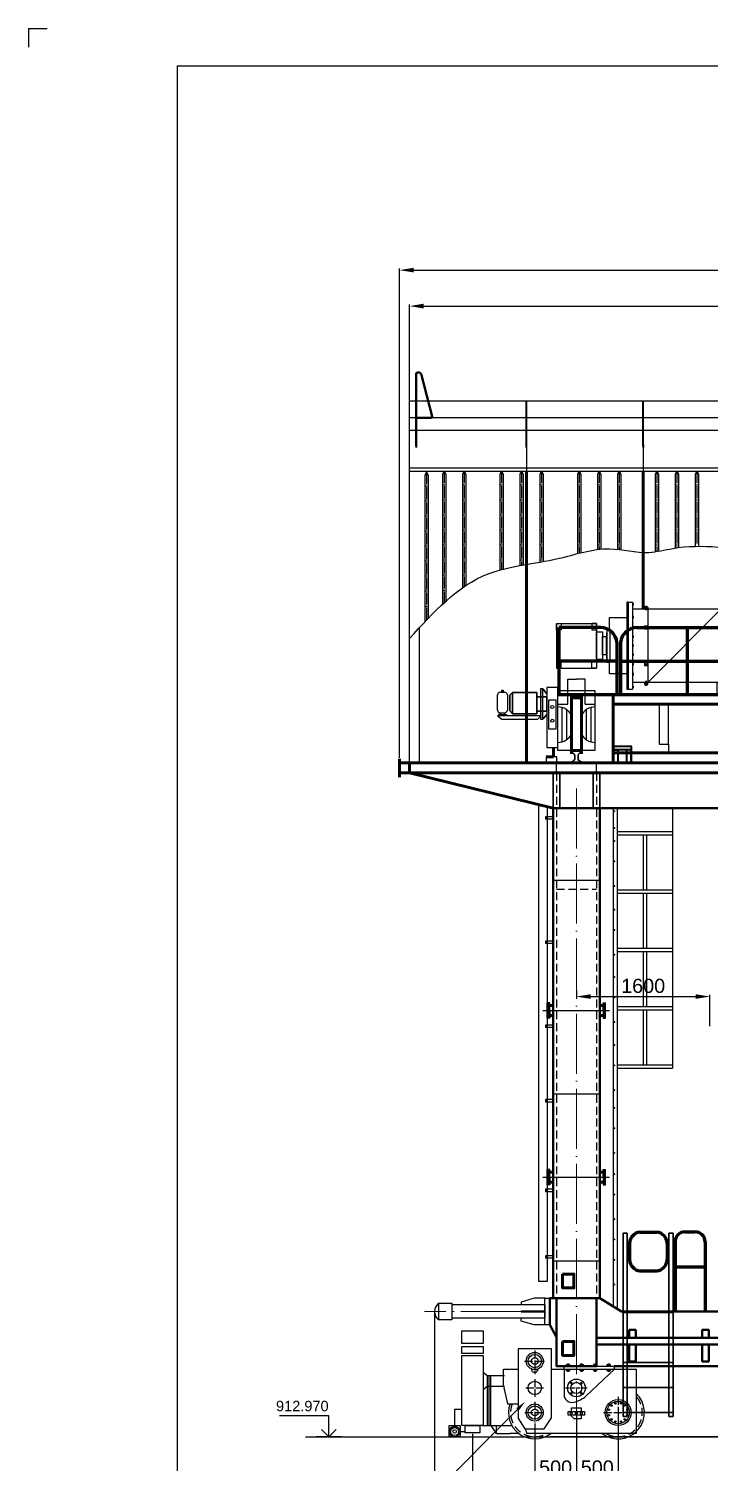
# Model space of a CAD drawing. Header units: millimetres. Extents: x 155577 to 993706, y -295114 to -113927.
# Drawn here: x 270598 to 278758, y -272155 to -254971 of the extents above; entities that cross this region are included whole.
import ezdxf
from ezdxf import colors
from ezdxf.entities.mleader import LeaderData, LeaderLine
from ezdxf.math import Vec2, Vec3

# ---------------------------------------------------------------- set-up
doc = ezdxf.new("R2010")
doc.units = ezdxf.units.MM
doc.linetypes.add('ACAD_ISO04W100', pattern=[30, 24, -3, 0, -3])
doc.linetypes.add('штриховая2', pattern=[9.525, 6.35, -3.175])
doc.layers.add('ось', color=160, linetype='Continuous', lineweight=15)
doc.layers.add('размер', color=84, linetype='Continuous', lineweight=18)
doc.styles.get("Standard").update_dxf_attribs({"font": 'arial.ttf'})
doc.dimstyles.new('ISO-25', dxfattribs={"dimtxt": 170, "dimasz": 170, "dimexe": 20, "dimexo": 10, "dimgap": 40, "dimtad": 1, "dimtxsty": 'Standard', "dimcen": 2.5, "dimadec": 0, "dimazin": 0, "dimtfac": 1, "dimtmove": 0, "dimatfit": 3, "dimfxl": 0, "dimarcsym": 0})

# ---------------------------------------------------------------- blocks, each defined once
blk = doc.blocks.new('A4')
at = {"color": 4}
for q in [(839180.34, -1945.62), (839182.84, -1943.12)]:
    blk.add_line((839180.34, -1943.12), q, dxfattribs=at)
for q in [(839200.34, -2235.12), (839385.34, -1948.12)]:
    blk.add_line((839200.34, -1948.12), q)
blk = doc.blocks.new('РКЕРКЕ')
at = {"lineweight": 30}
for p, q in [((-120, 145), (-120, 128)), ((-120, 15), (-120, 0)), ((-120, 0), (0, 0)), ((-60, 150), (-115, 150)), ((-80, 90), (-80, 44)), ((-60, 150), (-5, 150)), ((-40, 90), (-40, 44)), ((0, 145), (0, 128)), ((0, 15), (0, 0))]:
    blk.add_line(p, q, dxfattribs=at)
for centre, radius, start, end in [((-111, 141), 9.53, 110.6137, 158.0131), ((-131, 76), 53.2, 15.6172, 77.8413), ((-124, 63), 47.9, 274.9964, 337.1498), ((11, 76), 53.2, 102.1587, 164.3828), ((4, 63), 47.9, 202.8502, 265.0036), ((-9, 141), 9.53, 21.9869, 69.3863)]:
    blk.add_arc(centre, radius, start, end, dxfattribs=at)
blk = doc.blocks.new('*D100')
at = {"layer": 'Defpoints', "color": 0, "transparency": 16777216}
for p in [(277165, -266491), (278765, -266572), (278765, -266938)]:
    blk.add_point(p, dxfattribs=at)
at = {"layer": 'размер', "color": 0, "lineweight": -2, "transparency": 16777216}
for p, q in [((277165, -266501), (277165, -266592)), ((277335, -266572), (278595, -266572)), ((278765, -266928), (278765, -266552))]:
    blk.add_line(p, q, dxfattribs=at)
at = {"layer": 'размер', "color": 0, "transparency": 16777216}
for points in [[(277335, -266544), (277335, -266600), (277165, -266572)], [(278595, -266544), (278595, -266600), (278765, -266572)]]:
    blk.add_solid(points, dxfattribs=at)
at = {"layer": 'размер', "color": 0, "transparency": 16777216, "insert": (277965, -266445), "char_height": 170, "attachment_point": 5}
blk.add_mtext('1600', dxfattribs=at)
blk = doc.blocks.new('ЛЕСТНИЦА')
at = {"lineweight": 30}
for p, q in [((-600, -2200), (-600, 0)), ((-600, 0), (-550, 0)), ((-550, -2200), (-550, 0)), ((0, 0), (-50, 0)), ((-50, -2200), (-50, 0)), ((0, -2200), (0, 0)), ((-600, -952), (0, -952)), ((-600, -1252), (0, -1252)), ((-600, -1552), (0, -1552)), ((-600, -1552), (0, -1552)), ((-600, -1852), (0, -1852)), ((-600, -1852), (0, -1852)), ((-600, -2152), (0, -2152)), ((-600, -2200), (-550, -2200)), ((0, -2200), (-50, -2200))]:
    blk.add_line(p, q, dxfattribs=at)
blk = doc.blocks.new('*D101')
at = {"layer": 'Defpoints', "color": 0, "transparency": 16777216}
for p in [(277165, -271558), (277665, -271558), (277165, -272344)]:
    blk.add_point(p, dxfattribs=at)
at = {"layer": 'размер', "color": 0, "lineweight": -2, "transparency": 16777216}
for p, q in [((277165, -271568), (277165, -272364)), ((277665, -271568), (277665, -272364)), ((277495, -272344), (277335, -272344))]:
    blk.add_line(p, q, dxfattribs=at)
at = {"layer": 'размер', "color": 0, "transparency": 16777216}
for points in [[(277335, -272316), (277335, -272373), (277165, -272344)], [(277495, -272316), (277495, -272373), (277665, -272344)]]:
    blk.add_solid(points, dxfattribs=at)
at = {"layer": 'размер', "color": 0, "transparency": 16777216, "insert": (277415, -272218), "char_height": 170, "attachment_point": 5}
blk.add_mtext('500', dxfattribs=at)
blk = doc.blocks.new('*D102')
at = {"layer": 'Defpoints', "color": 0, "transparency": 16777216}
for p in [(276665, -271678), (277165, -271848), (276665, -272344)]:
    blk.add_point(p, dxfattribs=at)
at = {"layer": 'размер', "color": 0, "lineweight": -2, "transparency": 16777216}
for p, q in [((276665, -271688), (276665, -272364)), ((277165, -271858), (277165, -272364)), ((276995, -272344), (276835, -272344))]:
    blk.add_line(p, q, dxfattribs=at)
at = {"layer": 'размер', "color": 0, "transparency": 16777216}
for points in [[(276835, -272316), (276835, -272373), (276665, -272344)], [(276995, -272316), (276995, -272373), (277165, -272344)]]:
    blk.add_solid(points, dxfattribs=at)
at = {"layer": 'размер', "color": 0, "transparency": 16777216, "insert": (276915, -272218), "char_height": 170, "attachment_point": 5}
blk.add_mtext('500', dxfattribs=at)
blk = doc.blocks.new('*D103')
at = {"layer": 'Defpoints', "color": 0, "transparency": 16777216}
for p in [(284165, -271998), (277165, -272753), (284165, -272753)]:
    blk.add_point(p, dxfattribs=at)
at = {"layer": 'размер', "color": 0, "lineweight": -2, "transparency": 16777216}
for p, q in [((284165, -272008), (284165, -272773)), ((277165, -272743), (277165, -272733)), ((277335, -272753), (283995, -272753))]:
    blk.add_line(p, q, dxfattribs=at)
at = {"layer": 'размер', "color": 0, "transparency": 16777216}
for points in [[(277335, -272724), (277335, -272781), (277165, -272753)], [(283995, -272724), (283995, -272781), (284165, -272753)]]:
    blk.add_solid(points, dxfattribs=at)
at = {"layer": 'размер', "color": 0, "transparency": 16777216, "insert": (280665, -272626), "char_height": 170, "attachment_point": 5}
blk.add_mtext('7000', dxfattribs=at)
blk = doc.blocks.new('*D107')
at = {"layer": 'Defpoints', "color": 0, "transparency": 16777216}
for p in [(286165, -258296), (275165, -259436), (286165, -259436)]:
    blk.add_point(p, dxfattribs=at)
at = {"layer": 'размер', "color": 0, "lineweight": -2, "transparency": 16777216}
for p, q in [((275165, -259426), (275165, -258276)), ((286165, -259426), (286165, -258276)), ((275335, -258296), (285995, -258296))]:
    blk.add_line(p, q, dxfattribs=at)
at = {"layer": 'размер', "color": 0, "transparency": 16777216}
for points in [[(275335, -258267), (275335, -258324), (275165, -258296)], [(285995, -258267), (285995, -258324), (286165, -258296)]]:
    blk.add_solid(points, dxfattribs=at)
at = {"layer": 'размер', "color": 0, "transparency": 16777216, "insert": (280665, -258169), "char_height": 170, "attachment_point": 5}
blk.add_mtext('11000', dxfattribs=at)
blk = doc.blocks.new('*D108')
at = {"layer": 'Defpoints', "color": 0, "transparency": 16777216}
for p in [(286285, -257865), (275045, -263722), (286285, -263722)]:
    blk.add_point(p, dxfattribs=at)
at = {"layer": 'размер', "color": 0, "lineweight": -2, "transparency": 16777216}
for p, q in [((275045, -263712), (275045, -257845)), ((275215, -257865), (286115, -257865)), ((286285, -263712), (286285, -257845))]:
    blk.add_line(p, q, dxfattribs=at)
at = {"layer": 'размер', "color": 0, "transparency": 16777216}
for points in [[(275215, -257836), (275215, -257893), (275045, -257865)], [(286115, -257836), (286115, -257893), (286285, -257865)]]:
    blk.add_solid(points, dxfattribs=at)
at = {"layer": 'размер', "color": 0, "transparency": 16777216, "insert": (280665, -257738), "char_height": 170, "attachment_point": 5}
blk.add_mtext('11240', dxfattribs=at)
blk = doc.blocks.new('*D69')
at = {"layer": 'Defpoints', "color": 0, "transparency": 16777216}
for p in [(275919, -271802), (277165, -272364), (275919, -272753)]:
    blk.add_point(p, dxfattribs=at)
at = {"layer": 'размер', "color": 0, "lineweight": -2, "transparency": 16777216}
for p, q in [((275919, -271812), (275919, -272773)), ((277165, -272374), (277165, -272773)), ((276995, -272753), (276089, -272753))]:
    blk.add_line(p, q, dxfattribs=at)
at = {"layer": 'размер', "color": 0, "transparency": 16777216}
for points in [[(276089, -272724), (276089, -272781), (275919, -272753)], [(276995, -272724), (276995, -272781), (277165, -272753)]]:
    blk.add_solid(points, dxfattribs=at)
at = {"layer": 'размер', "color": 0, "transparency": 16777216, "insert": (276542, -272626), "char_height": 170, "attachment_point": 5}
blk.add_mtext('1246', dxfattribs=at)
blk = doc.blocks.new('*D70')
at = {"layer": 'Defpoints', "color": 0, "transparency": 16777216}
for p in [(275465, -270348), (285665, -272053), (285665, -273201)]:
    blk.add_point(p, dxfattribs=at)
at = {"layer": 'размер', "color": 0, "lineweight": -2, "transparency": 16777216}
for p, q in [((275465, -270358), (275465, -273221)), ((285665, -272063), (285665, -273221)), ((275635, -273201), (285495, -273201))]:
    blk.add_line(p, q, dxfattribs=at)
at = {"layer": 'размер', "color": 0, "transparency": 16777216}
for points in [[(275635, -273172), (275635, -273229), (275465, -273201)], [(285495, -273172), (285495, -273229), (285665, -273201)]]:
    blk.add_solid(points, dxfattribs=at)
at = {"layer": 'размер', "color": 0, "transparency": 16777216, "insert": (280565, -273074), "char_height": 170, "attachment_point": 5}
blk.add_mtext('10200', dxfattribs=at)
blk = doc.blocks.new('дв 1')
for points in [[(843, -787), (861, -787), (861, 253), (843, 253)], [(602, -157), (595, -157), (595, -378), (602, -378)], [(610, -114), (602, -114), (602, -421), (610, -421)]]:
    blk.add_hatch(color=256).paths.add_polyline_path(points)
for p, q in [((861, 253), (861, -787)), ((861, 253), (911, 253)), ((911, 253), (911, -787)), ((3379, 172), (911, 172)), ((911, 172), (911, -707)), ((1095, 172), (1095, -707)), ((1971, 172), (1095, -707)), ((1971, 172), (1971, -707)), ((2251, 172), (2251, -707)), ((2251, 172), (3170, -707)), ((3238, 172), (3238, -707)), ((3379, 172), (3379, -707)), ((0, 0), (480, 0)), ((0, 0), (0, -535)), ((480, 0), (480, -535)), ((3459, -514), (3459, -892)), ((3537, -514), (3537, -853)), ((3615, -514), (3707, -853)), ((0, -535), (480, -535)), ((861, -787), (911, -787)), ((3379, -707), (911, -707)), ((1991, -725), (2019, -758)), ((1991, -762), (2019, -795)), ((1991, -802), (2019, -835)), ((2019, -758), (2046, -724)), ((2019, -795), (2046, -760)), ((2019, -835), (2046, -801)), ((2089, -725), (2117, -758)), ((2089, -762), (2117, -795)), ((2089, -802), (2117, -835)), ((2117, -758), (2144, -724)), ((2117, -795), (2144, -760)), ((2117, -835), (2144, -801)), ((2183, -725), (2211, -758)), ((2183, -762), (2211, -795)), ((2183, -802), (2211, -835)), ((2211, -758), (2238, -724)), ((2211, -795), (2238, -760)), ((2211, -835), (2238, -801)), ((3707, -853), (3707, -892)), ((3459, -892), (3707, -892))]:
    blk.add_line(p, q)
for points in [[(861, 253), (843, 253), (843, -787), (861, -787)], [(1095, 172), (1056, 172), (1056, 196), (1095, 196)], [(1067, 206), (1083, 206), (1083, 163), (1067, 163)], [(3238, 172), (3276, 172), (3276, 196), (3238, 196)], [(3265, 206), (3249, 206), (3249, 163), (3265, 163)], [(0, 0), (55, 0), (55, -79), (0, -79)], [(480, 0), (425, 0), (425, -79), (480, -79)], [(480, -100), (551, -100), (551, -434), (480, -434)], [(551, -158), (595, -158), (595, -377), (551, -377)], [(602, -157), (595, -157), (595, -378), (602, -378)], [(610, -114), (602, -114), (602, -421), (610, -421)], [(645, -70), (606, -70), (606, -464), (645, -464)], [(1056, -29), (1095, -29), (1095, -69), (1056, -69)], [(3276, -29), (3238, -29), (3238, -69), (3276, -69)], [(3379, -121), (3459, -121), (3459, -414), (3379, -414)], [(3459, -20), (3615, -20), (3615, -514), (3459, -514)], [(0, -535), (55, -535), (55, -456), (0, -456)], [(480, -535), (425, -535), (425, -456), (480, -456)], [(1056, -505), (1095, -505), (1095, -465), (1056, -465)], [(3276, -505), (3238, -505), (3238, -465), (3276, -465)], [(1095, -707), (1056, -707), (1056, -731), (1095, -731)], [(1067, -741), (1083, -741), (1083, -697), (1067, -697)], [(2293, -853), (1928, -853), (1928, -707), (2293, -707)], [(1991, -707), (2046, -707), (2046, -853), (1991, -853)], [(2089, -707), (2144, -707), (2144, -853), (2089, -853)], [(2183, -707), (2238, -707), (2238, -853), (2183, -853)], [(3238, -707), (3276, -707), (3276, -731), (3238, -731)], [(3265, -741), (3249, -741), (3249, -697), (3265, -697)], [(3475, -836), (3511, -836), (3511, -853), (3475, -853)], [(3603, -836), (3638, -836), (3638, -853), (3603, -853)], [(3475, -892), (3511, -892), (3511, -909), (3475, -909)], [(3603, -892), (3638, -892), (3638, -909), (3603, -909)]]:
    blk.add_lwpolyline(points, close=True)
for points in [[(636, -70), (636, 70), (843, 70), (843, -605), (636, -605), (636, -464)], [(3485, -853), (3485, -828), (3501, -828), (3501, -853)], [(3613, -853), (3613, -828), (3629, -828), (3629, -853)], [(3501, -892), (3501, -917), (3485, -917), (3485, -892)], [(3629, -892), (3629, -917), (3613, -917), (3613, -892)]]:
    blk.add_lwpolyline(points)
for centre in [(1075, -49), (3257, -49), (1075, -485), (3257, -485)]:
    blk.add_circle(centre, 11.7)
for centre in [(912, 229), (912, 75), (912, -46), (912, -160), (912, -267), (912, -374), (912, -488), (912, -609), (912, -763)]:
    blk.add_arc(centre, 13, 264.9672, 95.0328)

msp = doc.modelspace()

# ---------------------------------------------------------------- hatches: boundary and pattern name
for points in [[(276734.438, -263247.692), (276763.918, -263247.692), (276763.918, -262884.796), (276734.438, -262884.796)], [(276815.154, -264416.239), (276795.154, -264416.239), (276795.154, -264446.239), (276815.154, -264446.239)], [(276815.154, -265907.993), (276795.154, -265907.993), (276795.154, -265937.993), (276815.154, -265937.993)], [(276815.154, -266830.38), (276845.154, -266830.38), (276845.154, -266738.186), (276845.154, -266645.991), (276815.154, -266645.991)], [(277515.154, -266645.991), (277485.154, -266645.991), (277485.154, -266738.186), (277485.154, -266830.38), (277515.154, -266830.38)], [(276815.154, -266913.038), (276795.154, -266913.038), (276795.154, -266943.038), (276815.154, -266943.038)], [(276815.154, -267806.051), (276795.154, -267806.051), (276795.154, -267836.051), (276815.154, -267836.051)], [(276815.154, -268830.38), (276845.154, -268830.38), (276845.154, -268738.186), (276845.154, -268645.991), (276815.154, -268645.991)], [(277515.154, -268645.991), (277485.154, -268645.991), (277485.154, -268738.186), (277485.154, -268830.38), (277515.154, -268830.38)], [(276815.154, -268881.973), (276795.154, -268881.973), (276795.154, -268911.973), (276815.154, -268911.973)], [(276815.154, -269678.272), (276795.154, -269678.272), (276795.154, -269708.272), (276815.154, -269708.272)]]:
    msp.add_hatch(color=256).paths.add_polyline_path(points)

# ---------------------------------------------------------------- linework, layer by layer
at = {"lineweight": 40}
for p, q in [((275245.154, -259976.186), (275245.154, -259098.653)), ((275436.329, -259617.897), (275309.446, -259125.132)), ((275416.705, -259636.186), (275245.154, -259636.186)), ((276885.154, -264312.186), (280665.154, -264312.186)), ((276885.154, -264312.186), (276885.154, -270188.186)), ((277445.154, -264312.186), (277445.154, -270188.186)), ((277445.154, -270188.186), (276845.154, -270188.186)), ((276845.154, -270188.186), (276845.154, -270508.186)), ((276885.154, -270188.186), (277445.154, -270188.186)), ((277445.154, -270188.186), (277705.154, -270348.186)), ((276501.023, -270348.186), (276785.154, -270348.186)), ((283625.154, -270348.186), (277705.154, -270348.186)), ((276845.154, -270508.186), (276925.154, -270654.848)), ((280665.154, -270662.489), (277405.154, -270662.489)), ((280665.154, -270742.489), (277405.154, -270742.489)), ((277616.582, -271000.458), (280665.154, -271000.458))]:
    msp.add_line(p, q, dxfattribs=at)
for p, q in [((275165.154, -263772.186), (275165.154, -259436.186)), ((280665.154, -259436.186), (275165.154, -259436.186)), ((280665.154, -259636.186), (275165.154, -259636.186)), ((280665.154, -259786.186), (275165.154, -259786.186)), ((275165.154, -260236.186), (280665.154, -260236.186)), ((275165.154, -260276.186), (280665.154, -260276.186)), ((275366.016, -260288.153), (275346.016, -260323.108)), ((275346.016, -260323.108), (275346.016, -262083.313)), ((275366.016, -260288.153), (275386.016, -260323.108)), ((275386.016, -260323.108), (275386.016, -262041.332)), ((275577.382, -260276.186), (275557.382, -260311.141)), ((275557.382, -260311.141), (275557.382, -261872.049)), ((275577.382, -260276.186), (275597.382, -260311.141)), ((275597.382, -260311.141), (275597.382, -261835.602)), ((275817.382, -260276.186), (275797.382, -260311.141)), ((275797.382, -260311.141), (275797.382, -261674.849)), ((275817.382, -260276.186), (275837.382, -260311.141)), ((275837.382, -260311.141), (275837.382, -261647.346)), ((276267.382, -260276.186), (276247.382, -260311.141)), ((276247.382, -260311.141), (276247.382, -261458.333)), ((276267.382, -260276.186), (276287.382, -260311.141)), ((276287.382, -260311.141), (276287.382, -261447.703)), ((276507.382, -260276.186), (276487.382, -260311.141)), ((276487.382, -260311.141), (276487.382, -261405.404)), ((276507.382, -260276.186), (276527.382, -260311.141)), ((276527.382, -260311.141), (276527.382, -261398.348)), ((276747.382, -260276.186), (276727.382, -260311.141)), ((276727.382, -260311.141), (276727.382, -261364.871)), ((276747.382, -260276.186), (276767.382, -260311.141)), ((276767.382, -260311.141), (276767.382, -261357.926)), ((277197.382, -260276.186), (277177.382, -260311.141)), ((277177.382, -260311.141), (277177.382, -261262.892)), ((277197.382, -260276.186), (277217.382, -260311.141)), ((277217.382, -260311.141), (277217.382, -261252.77)), ((277437.382, -260276.186), (277417.382, -260311.141)), ((277417.382, -260311.141), (277417.382, -261213.186)), ((277437.382, -260276.186), (277457.382, -260311.141)), ((277457.382, -260311.141), (277457.382, -261208.701)), ((277677.382, -260276.186), (277657.382, -260311.141)), ((277657.382, -260311.141), (277657.382, -261211.252)), ((277677.382, -260276.186), (277697.382, -260311.141)), ((277697.382, -260311.141), (277697.382, -261216.055)), ((278127.382, -260276.186), (278107.382, -260311.141)), ((278107.382, -260311.141), (278107.382, -261240.439)), ((278127.382, -260276.186), (278147.382, -260311.141)), ((278147.382, -260311.141), (278147.382, -261234.12)), ((278367.382, -260276.186), (278347.382, -260311.141)), ((278347.382, -260311.141), (278347.382, -261196.392)), ((278367.382, -260276.186), (278387.382, -260311.141)), ((278387.382, -260311.141), (278387.382, -261190.672)), ((278607.382, -260276.186), (278587.382, -260311.141)), ((278587.382, -260311.141), (278587.382, -261175.647)), ((278607.382, -260276.186), (278627.382, -260311.141)), ((278627.382, -260311.141), (278627.382, -261175.029)), ((275285.154, -263772.186), (275285.154, -262148.429)), ((277061.669, -263066.244), (277061.669, -262768.724)), ((277061.669, -262768.724), (277165.154, -262768.724)), ((277268.639, -262768.724), (277165.154, -262768.724)), ((277268.639, -263066.244), (277268.639, -262768.724)), ((276249.813, -262922.337), (276306.905, -262922.337)), ((276942.835, -263066.244), (277061.669, -263066.244)), ((276942.835, -263066.244), (276942.835, -263066.244)), ((277268.639, -263066.244), (277387.473, -263066.244)), ((276734.438, -263208.232), (276218.398, -263208.232)), ((276218.398, -263208.232), (276268.931, -263247.692)), ((276251.982, -263189.401), (276232.084, -263189.401)), ((276232.084, -263189.401), (276232.084, -263208.232)), ((276249.813, -263172.337), (276306.905, -263172.337)), ((276251.982, -263172.337), (276251.982, -263189.401)), ((276251.982, -263189.401), (276306.905, -263189.401)), ((276268.931, -263247.692), (276700.442, -263247.692)), ((276306.905, -263189.401), (276306.905, -263172.337)), ((276306.905, -263189.401), (276326.803, -263189.401)), ((276326.803, -263189.401), (276326.803, -263208.232)), ((276700.442, -263247.692), (276734.438, -263212.843)), ((276991.703, -263106.942), (276991.703, -263519.818)), ((277046.699, -263133.425), (277046.699, -263493.335)), ((277225.385, -263202.775), (277225.385, -263423.985)), ((277283.609, -263133.425), (277283.609, -263493.335)), ((277338.605, -263106.942), (277338.605, -263519.818)), ((278270.792, -263545.689), (278270.792, -263652.186)), ((276925.154, -263892.186), (276925.154, -263772.186)), ((277165.154, -263622.186), (277145.154, -263622.186)), ((277165.154, -263622.186), (277185.154, -263622.186)), ((277405.154, -263892.186), (277405.154, -263772.186)), ((278165.154, -263772.186), (277605.154, -263772.186)), ((276715.154, -269988.186), (276715.154, -264270.674)), ((276885.154, -264416.239), (276795.154, -264416.239)), ((276795.154, -264416.239), (276795.154, -264446.239)), ((276885.154, -264446.239), (276795.154, -264446.239)), ((276815.154, -264295.093), (276815.154, -269988.186)), ((277405.154, -264312.186), (277365.154, -264312.186)), ((277605.154, -264312.186), (277605.154, -270286.647)), ((277655.154, -264312.186), (277655.154, -270317.416)), ((277655.154, -264312.186), (277655.154, -264592.186)), ((277705.154, -264312.186), (277825.154, -264312.186)), ((278315.154, -264312.186), (278315.154, -267432.186)), ((277655.154, -264592.186), (278315.154, -264592.186)), ((277655.154, -264632.186), (278315.154, -264632.186)), ((277965.154, -264632.186), (277965.154, -265292.186)), ((278005.154, -264632.186), (278005.154, -265292.186)), ((277445.154, -265182.186), (276885.154, -265182.186)), ((277655.154, -265292.186), (278315.154, -265292.186)), ((277655.154, -265332.186), (278315.154, -265332.186)), ((277965.154, -265332.186), (277965.154, -265992.186)), ((278005.154, -265332.186), (278005.154, -265992.186)), ((276885.154, -265907.993), (276795.154, -265907.993)), ((276795.154, -265907.993), (276795.154, -265937.993)), ((276885.154, -265937.993), (276795.154, -265937.993)), ((277655.154, -265992.186), (278315.154, -265992.186)), ((277655.154, -265992.186), (278315.154, -265992.186)), ((277655.154, -266032.186), (278315.154, -266032.186)), ((277655.154, -266032.186), (278315.154, -266032.186)), ((277965.154, -266032.186), (277965.154, -266692.186)), ((278005.154, -266032.186), (278005.154, -266692.186)), ((276845.154, -266645.991), (276815.154, -266645.991)), ((276815.154, -266830.38), (276815.154, -266645.991)), ((276845.154, -266738.186), (276845.154, -266645.991)), ((277485.154, -266738.186), (277485.154, -266645.991)), ((277485.154, -266645.991), (277515.154, -266645.991)), ((277515.154, -266830.38), (277515.154, -266645.991)), ((277655.154, -266692.186), (278315.154, -266692.186)), ((276761.728, -266738.186), (277563.284, -266738.186)), ((276845.154, -266830.38), (276815.154, -266830.38)), ((276845.154, -266738.186), (276845.154, -266830.38)), ((277485.154, -266738.186), (277485.154, -266830.38)), ((277485.154, -266830.38), (277515.154, -266830.38)), ((277655.154, -266732.186), (278315.154, -266732.186)), ((277965.154, -266732.186), (277965.154, -267392.186)), ((278005.154, -266732.186), (278005.154, -267392.186)), ((276885.154, -266913.038), (276795.154, -266913.038)), ((276795.154, -266913.038), (276795.154, -266943.038)), ((276885.154, -266943.038), (276795.154, -266943.038)), ((277655.154, -267392.186), (278315.154, -267392.186)), ((277655.154, -267432.186), (278315.154, -267432.186)), ((277965.154, -267432.186), (278005.154, -267432.186)), ((276885.154, -267806.051), (276795.154, -267806.051)), ((276795.154, -267806.051), (276795.154, -267836.051)), ((276885.154, -267836.051), (276795.154, -267836.051)), ((276885.154, -267738.186), (277445.154, -267738.186)), ((276761.728, -268738.186), (277563.284, -268738.186)), ((276761.728, -268738.186), (277563.284, -268738.186)), ((276845.154, -268645.991), (276815.154, -268645.991)), ((276815.154, -268830.38), (276815.154, -268645.991)), ((276845.154, -268738.186), (276845.154, -268645.991)), ((276845.154, -268738.186), (276845.154, -268830.38)), ((277485.154, -268738.186), (277485.154, -268645.991)), ((277485.154, -268645.991), (277515.154, -268645.991)), ((277485.154, -268738.186), (277485.154, -268830.38)), ((277515.154, -268830.38), (277515.154, -268645.991)), ((276885.154, -268881.973), (276795.154, -268881.973)), ((276795.154, -268881.973), (276795.154, -268911.973)), ((276885.154, -268911.973), (276795.154, -268911.973)), ((276845.154, -268830.38), (276815.154, -268830.38)), ((277485.154, -268830.38), (277515.154, -268830.38)), ((276885.154, -269678.272), (276795.154, -269678.272)), ((276795.154, -269678.272), (276795.154, -269708.272)), ((276885.154, -269708.272), (276795.154, -269708.272)), ((276885.154, -269738.186), (277445.154, -269738.186)), ((276815.154, -269988.186), (276715.154, -269988.186)), ((275510.066, -270248.186), (275510.066, -270268.186)), ((275510.066, -270248.186), (275670.066, -270248.186)), ((275510.066, -270268.186), (275510.066, -270428.186)), ((275670.066, -270248.186), (275670.066, -270448.186)), ((276785.154, -270268.186), (275670.066, -270268.186)), ((276658.071, -270188.186), (276501.023, -270235.122)), ((276501.023, -270235.122), (276501.023, -270268.186)), ((276785.154, -270188.186), (276658.071, -270188.186)), ((276785.154, -270508.186), (276785.154, -270188.186)), ((276785.154, -270188.186), (276845.154, -270188.186)), ((276785.154, -270268.186), (276785.154, -270428.186)), ((275510.066, -270428.186), (275510.066, -270448.186)), ((275670.066, -270448.186), (275510.066, -270448.186)), ((276785.154, -270428.186), (275670.066, -270428.186)), ((276501.023, -270461.249), (276501.023, -270428.186)), ((276658.071, -270508.186), (276501.023, -270461.249)), ((276785.154, -270508.186), (276658.071, -270508.186)), ((276845.154, -270508.186), (276785.154, -270508.186)), ((276465.154, -270794.186), (276465.154, -271622.99)), ((276865.154, -270794.186), (276465.154, -270794.186)), ((276865.154, -271622.99), (276865.154, -270794.186)), ((277405.154, -270662.489), (277405.154, -270742.489)), ((276047.329, -271073.317), (276092.947, -271113.459)), ((276092.947, -271113.459), (276301.66, -271113.459)), ((276092.947, -271113.459), (276092.947, -271713.97)), ((276114.383, -271113.459), (276114.383, -271713.97)), ((276133.091, -271113.459), (276133.091, -271713.97)), ((276288.905, -271039.226), (276465.154, -271039.226)), ((276288.905, -271240.641), (276288.905, -271039.226)), ((276865.154, -271039.226), (277880.72, -271039.226)), ((277017.174, -271000.458), (277616.582, -271000.458)), ((277017.174, -271039.226), (277017.174, -271000.458)), ((277017.174, -271039.226), (277017.174, -271342.276)), ((277017.174, -271040.458), (277017.174, -271039.226)), ((277616.582, -271040.458), (277281.086, -271359.102)), ((277616.582, -271000.458), (277616.582, -271040.458)), ((277616.582, -271000.458), (277616.582, -271040.458)), ((277880.72, -271039.226), (277880.72, -271807.869)), ((276047.329, -271280.783), (276092.947, -271240.641)), ((276092.947, -271240.641), (276301.66, -271240.641)), ((276288.905, -271240.641), (276339.4, -271451.812)), ((276339.4, -271451.812), (276465.154, -271451.812)), ((274196.716, -271598.186), (273603.993, -271598.186)), ((274196.716, -271848.186), (274196.716, -271598.186)), ((275790.979, -271520), (275704.616, -271520)), ((275704.616, -271520), (275704.616, -271723.658)), ((276550.266, -271754.186), (276465.154, -271622.99)), ((276780.042, -271754.186), (276865.154, -271622.99)), ((277107.405, -271602.307), (277137.359, -271634.45)), ((273914.995, -271848.186), (284479.51, -271848.186)), ((274349.211, -271848.186), (274041.762, -271848.186)), ((274196.716, -271848.186), (274108.327, -271759.797)), ((274285.104, -271759.797), (274196.716, -271848.186)), ((275766.88, -271785.922), (275830.974, -271785.922)), ((276034.573, -271713.97), (276391.372, -271713.97)), ((276205.012, -271807.869), (276143.683, -271713.97)), ((276205.012, -271807.869), (276205.012, -271713.97)), ((276205.012, -271807.869), (276365.154, -271807.869)), ((276473.104, -271807.869), (276365.154, -271807.869)), ((276550.266, -271754.186), (276780.042, -271754.186)), ((276550.266, -271754.186), (276571.127, -271807.869)), ((277880.72, -271807.869), (276571.127, -271807.869)), ((286775.45, -271848.186), (276850.798, -271848.186))]:
    msp.add_line(p, q)
at = {"color": 3, "lineweight": 35}
for p, q in [((276565.154, -259976.186), (276565.154, -259436.186)), ((277965.154, -259976.186), (277965.154, -259436.186))]:
    msp.add_line(p, q, dxfattribs=at)
at = {"lineweight": 50}
for p, q in [((275235.154, -259976.186), (275255.154, -259976.186)), ((276555.154, -259976.186), (276575.154, -259976.186)), ((277955.154, -259976.186), (277975.154, -259976.186)), ((277105.133, -262963.33), (277105.637, -263663.43)), ((277225.154, -262992.186), (277105.154, -262992.186)), ((277225.133, -262963.33), (277225.637, -263663.43)), ((277605.154, -263066.244), (277605.154, -262952.186)), ((277605.154, -263652.186), (277605.154, -263066.244)), ((277605.154, -263066.244), (280665.154, -263066.244)), ((276891.295, -263586.555), (276891.295, -263699.066)), ((275045.154, -263722.186), (275045.154, -263942.186)), ((279027.305, -263772.186), (275045.154, -263772.186)), ((275165.154, -263772.186), (275165.154, -263892.186)), ((276891.295, -263699.066), (276802.913, -263699.066)), ((277165.154, -263622.186), (277105.154, -263622.186)), ((277165.154, -263622.186), (277225.154, -263622.186)), ((277605.154, -263772.186), (277605.154, -263652.186)), ((277605.154, -263652.186), (280665.154, -263652.186)), ((279027.305, -263892.186), (275045.154, -263892.186)), ((276885.154, -264312.186), (275165.154, -263892.186)), ((276845.154, -266678.186), (276885.154, -266678.186)), ((277445.154, -266678.186), (277485.154, -266678.186)), ((276845.154, -266798.186), (276885.154, -266798.186)), ((277445.154, -266798.186), (277485.154, -266798.186)), ((276845.154, -268678.186), (276885.154, -268678.186)), ((277445.154, -268678.186), (277485.154, -268678.186)), ((276845.154, -268798.186), (276885.154, -268798.186)), ((277445.154, -268798.186), (277485.154, -268798.186))]:
    msp.add_line(p, q, dxfattribs=at)
at = {"color": 3}
for p, q in [((276565.154, -259976.186), (276565.154, -260276.186)), ((277965.154, -259976.186), (277965.154, -260276.186))]:
    msp.add_line(p, q, dxfattribs=at)
at = {"linetype": 'ACAD_ISO04W100', "ltscale": 6}
for p, q in [((275366.016, -260288.153), (275366.016, -262062.23)), ((275577.382, -260276.186), (275577.382, -261853.662)), ((275817.382, -260276.186), (275817.382, -261660.896)), ((276267.382, -260276.186), (276267.382, -261452.9)), ((276507.382, -260276.186), (276507.382, -261401.84)), ((276747.382, -260276.186), (276747.382, -261361.429)), ((277197.382, -260276.186), (277197.382, -261257.78)), ((277437.382, -260276.186), (277437.382, -261210.761)), ((277677.382, -260276.186), (277677.382, -261213.548)), ((278127.382, -260276.186), (278127.382, -261237.443)), ((278367.382, -260276.186), (278367.382, -261193.408)), ((278607.382, -260276.186), (278607.382, -261175.249))]:
    msp.add_line(p, q, dxfattribs=at)
at = {"color": 3, "lineweight": 50}
for p, q in [((276565.154, -260276.186), (276565.154, -263772.186)), ((277965.154, -260276.186), (277965.154, -261927.203))]:
    msp.add_line(p, q, dxfattribs=at)
at = {"color": 5, "lineweight": 60}
for p, q in [((277456.919, -262149.424), (276952.467, -262149.424)), ((276952.467, -262149.424), (276952.467, -262952.186)), ((277885.228, -262149.432), (280718.071, -262149.432)), ((278493.196, -262149.432), (278493.196, -262952.186)), ((277650.715, -262329.18), (277650.715, -262952.186)), ((277693.196, -262329.18), (277693.196, -262952.186)), ((277650.715, -262550.809), (276952.467, -262550.805)), ((277693.196, -262550.809), (280665.154, -262550.809)), ((276942.835, -262952.186), (280665.154, -262952.186)), ((278468.814, -269393.654), (278586.537, -269393.654)), ((278347.929, -269506.6), (278347.929, -270353.654)), ((278707.422, -269506.6), (278707.422, -270353.654)), ((278347.929, -269810.66), (278707.422, -269810.66))]:
    msp.add_line(p, q, dxfattribs=at)
at = {"lineweight": 30}
for p, q in [((276808.447, -262942.193), (276763.918, -262884.796)), ((276396.651, -262927.302), (276366.541, -262960.57)), ((276366.541, -262960.57), (276366.541, -263148.949)), ((276396.651, -262927.302), (276396.651, -263182.217)), ((276396.651, -262927.302), (276691.398, -262927.302)), ((276396.651, -263152.091), (276396.651, -262980.396)), ((276396.651, -262980.396), (276396.651, -263013.007)), ((276691.398, -262927.302), (276691.398, -263182.217)), ((276763.918, -262980.396), (276691.398, -262980.396)), ((276396.651, -263182.217), (276366.541, -263148.949)), ((276691.398, -263182.217), (276396.651, -263182.217)), ((276763.918, -263152.091), (276691.398, -263152.091)), ((276763.918, -263247.692), (276808.447, -263190.295)), ((276885.154, -264312.186), (276885.154, -263892.186)), ((276965.154, -264312.186), (276965.154, -263892.186)), ((277365.154, -264312.186), (277365.154, -263892.186)), ((277445.154, -264312.186), (277445.154, -263892.186))]:
    msp.add_line(p, q, dxfattribs=at)
at = {"linetype": 'штриховая2', "ltscale": 15}
for p, q in [((276925.154, -263892.186), (276925.154, -270188.186)), ((277405.154, -263892.186), (277405.154, -270188.186)), ((276925.154, -265284.322), (277405.154, -265284.322))]:
    msp.add_line(p, q, dxfattribs=at)
at = {"linetype": 'ACAD_ISO04W100', "ltscale": 4}
for p, q in [((276665.154, -270815.491), (276665.154, -271099.666)), ((276543.567, -270941.064), (276786.741, -270941.064)), ((276665.154, -271157.159), (276665.154, -271369.212)), ((276558.392, -271263.186), (276771.916, -271263.186)), ((276665.154, -271431.323), (276665.154, -271677.783)), ((277665.154, -271370.274), (277665.154, -271744.751)), ((276545.571, -271558.186), (276784.737, -271558.186)), ((277491.558, -271558.186), (277838.75, -271558.186))]:
    msp.add_line(p, q, dxfattribs=at)
at = {"linetype": 'ACAD_ISO04W100', "ltscale": 2}
msp.add_line((277035.876, -271263.186), (277294.432, -271263.186), dxfattribs=at)
for points in [[(276286.007, -262904.498), (276270.711, -262904.498), (276270.711, -262898.321), (276286.007, -262898.321)], [(276284.788, -262922.337), (276271.93, -262922.337), (276271.93, -262904.498), (276284.788, -262904.498)], [(276763.918, -262884.796), (276734.438, -262884.796), (276734.438, -263247.692), (276763.918, -263247.692)], [(276942.835, -262866.134), (276808.447, -262866.134), (276808.447, -263586.555), (276942.835, -263586.555)], [(276942.835, -262905.383), (277387.473, -262905.383), (277387.473, -263622.186), (276942.835, -263622.186)], [(276920.249, -263019.604), (276831.046, -263019.604), (276831.046, -263362.341), (276920.249, -263362.341)], [(278270.792, -263066.244), (278157.089, -263066.244), (278157.089, -263545.689), (278270.792, -263545.689)], [(276802.913, -263772.186), (276930.018, -263772.186), (276930.018, -263699.066), (276802.913, -263699.066)], [(276047.329, -270732.236), (275790.979, -270732.236), (275790.979, -270577.89), (276047.329, -270577.89)], [(276047.329, -270851.377), (275790.979, -270851.377), (275790.979, -270767.777), (276047.329, -270767.777)], [(275790.979, -270873.337), (276047.329, -270873.337), (276047.329, -271713.97), (275790.979, -271713.97)], [(277046.815, -270983.276), (277082.154, -270983.276), (277082.154, -271000.458), (277046.815, -271000.458)], [(277209.508, -270983.276), (277244.847, -270983.276), (277244.847, -271000.458), (277209.508, -271000.458)], [(277209.508, -270983.276), (277244.847, -270983.276), (277244.847, -271000.458), (277209.508, -271000.458)], [(277372.202, -270983.276), (277407.541, -270983.276), (277407.541, -271000.458), (277372.202, -271000.458)], [(277372.202, -270983.276), (277407.541, -270983.276), (277407.541, -271000.458), (277372.202, -271000.458)], [(277534.895, -270983.276), (277570.234, -270983.276), (277570.234, -271000.458), (277534.895, -271000.458)], [(277046.815, -271039.226), (277082.154, -271039.226), (277082.154, -271056.408), (277046.815, -271056.408)], [(277209.508, -271039.226), (277244.847, -271039.226), (277244.847, -271056.408), (277209.508, -271056.408)], [(277209.508, -271039.226), (277244.847, -271039.226), (277244.847, -271056.408), (277209.508, -271056.408)], [(277372.202, -271039.226), (277407.541, -271039.226), (277407.541, -271056.408), (277372.202, -271056.408)], [(277372.202, -271039.226), (277407.541, -271039.226), (277407.541, -271056.408), (277372.202, -271056.408)], [(277534.895, -271039.226), (277570.234, -271039.226), (277570.234, -271056.408), (277534.895, -271056.408)], [(277067.62, -271546.299), (277262.688, -271546.299), (277262.688, -271588.76), (277067.62, -271588.76)], [(275637.962, -271714.956), (275770.616, -271714.956), (275770.616, -271848.186), (275637.962, -271848.186)], [(275830.974, -271713.97), (276007.333, -271713.97), (276007.333, -271801.921), (275830.974, -271801.921)]]:
    msp.add_lwpolyline(points, close=True)
for points in [[(276763.918, -263247.692), (276763.918, -262884.796)], [(276217.223, -263137.428), (276217.223, -262957.246)], [(276339.495, -262957.246), (276339.495, -263137.428)], [(276808.447, -262942.193), (276808.447, -263247.692)], [(277056.353, -271000.458), (277056.353, -270975.342), (277072.615, -270975.342), (277072.615, -271000.458)], [(277219.047, -271000.458), (277219.047, -270975.342), (277235.308, -270975.342), (277235.308, -271000.458)], [(277219.047, -271000.458), (277219.047, -270975.342), (277235.308, -270975.342), (277235.308, -271000.458)], [(277381.74, -271000.458), (277381.74, -270975.342), (277398.002, -270975.342), (277398.002, -271000.458)], [(277381.74, -271000.458), (277381.74, -270975.342), (277398.002, -270975.342), (277398.002, -271000.458)], [(277544.434, -271000.458), (277544.434, -270975.342), (277560.695, -270975.342), (277560.695, -271000.458)], [(277072.615, -271039.226), (277072.615, -271064.341), (277056.353, -271064.341), (277056.353, -271039.226)], [(277235.308, -271039.226), (277235.308, -271064.341), (277219.047, -271064.341), (277219.047, -271039.226)], [(277235.308, -271039.226), (277235.308, -271064.341), (277219.047, -271064.341), (277219.047, -271039.226)], [(277398.002, -271039.226), (277398.002, -271064.341), (277381.74, -271064.341), (277381.74, -271039.226)], [(277398.002, -271039.226), (277398.002, -271064.341), (277381.74, -271064.341), (277381.74, -271039.226)], [(277560.695, -271039.226), (277560.695, -271064.341), (277544.434, -271064.341), (277544.434, -271039.226)], [(277107.405, -271546.299), (277107.405, -271500.609), (277222.903, -271500.609), (277222.903, -271546.299)], [(277107.405, -271602.307), (277107.405, -271588.76)], [(277222.903, -271588.76), (277222.903, -271634.45), (277137.359, -271634.45)]]:
    msp.add_lwpolyline(points)
at = {"lineweight": 30}
msp.add_lwpolyline([(276763.918, -262980.396), (276808.447, -262980.396), (276808.447, -263152.091), (276763.918, -263152.091)], dxfattribs=at)
at = {"lineweight": 35}
for points in [[(277605.154, -263571.558), (277822.398, -263571.558), (277822.398, -263772.186), (277605.154, -263772.186)], [(277605.154, -263571.558), (277822.398, -263571.558), (277822.398, -263615.054), (277605.154, -263615.054)], [(277605.154, -263615.054), (277663.018, -263615.054), (277663.018, -263772.186), (277605.154, -263772.186)], [(277822.398, -263615.054), (277764.534, -263615.054), (277764.534, -263772.186), (277822.398, -263772.186)]]:
    msp.add_lwpolyline(points, close=True, dxfattribs=at)
at = {"color": 5, "lineweight": 60}
for points in [[(277924.733, -269395.668), (278130.322, -269395.668)], [(277802.861, -269526.154), (277802.861, -269729.442)], [(278252.193, -269526.154), (278252.193, -269729.442)], [(277924.733, -269859.927), (278130.322, -269859.927)]]:
    msp.add_lwpolyline(points, dxfattribs=at)
at = {"lineweight": 50}
for points in [[(276998.284, -269898.024), (277134.802, -269898.024), (277134.802, -270064.708), (276998.284, -270064.708)], [(276998.284, -270706.337), (277134.802, -270706.337), (277134.802, -270873.022), (276998.284, -270873.022)]]:
    msp.add_lwpolyline(points, close=True, dxfattribs=at)
at = {"lineweight": 40}
msp.add_lwpolyline([(276925.154, -270188.186), (277405.154, -270188.186), (277405.154, -271000.458), (276925.154, -271000.458)], close=True, dxfattribs=at)
for points in [[(277797.35, -270662.489), (277797.35, -270568.348), (277876.388, -270568.348), (277876.388, -270662.489)], [(278672.726, -270662.489), (278672.726, -270568.348), (278751.764, -270568.348), (278751.764, -270662.489)], [(278672.726, -270662.489), (278672.726, -270568.348), (278751.764, -270568.348), (278751.764, -270662.489)], [(277876.388, -270742.489), (277876.388, -270945.304), (277797.35, -270945.304), (277797.35, -270742.489)], [(278751.764, -270742.489), (278751.764, -270945.304), (278672.726, -270945.304), (278672.726, -270742.489)], [(278751.764, -270742.489), (278751.764, -270945.304), (278672.726, -270945.304), (278672.726, -270742.489)]]:
    msp.add_lwpolyline(points, dxfattribs=at)
for centre, radius in [((276875.648, -263101.45), 17.853), ((276875.648, -263266.961), 17.853), ((277616.083, -264351.06), 6.681), ((277616.083, -264551.592), 6.681), ((277616.083, -264707.091), 6.681), ((277616.083, -264951.447), 6.681), ((277616.083, -265247.311), 6.681), ((277616.083, -265530.159), 6.681), ((277616.083, -265774.515), 6.681), ((277616.083, -266070.379), 6.681), ((277616.083, -266337.331), 6.681), ((277616.083, -266581.688), 6.681), ((277616.083, -266877.552), 6.681), ((277616.083, -267153.102), 6.681), ((277616.083, -267397.459), 6.681), ((277616.083, -267693.323), 6.681), ((277616.083, -267905.666), 6.681), ((277616.083, -268150.023), 6.681), ((277616.083, -268445.887), 6.681), ((277616.083, -268700.712), 6.681), ((277616.083, -268945.069), 6.681), ((277616.083, -269240.933), 6.681), ((277616.083, -269482.868), 6.681), ((277616.083, -269727.225), 6.681), ((277616.083, -270023.089), 6.681), ((276665.154, -270941.064), 102.763), ((276665.154, -270941.064), 79.973), ((276665.154, -270941.064), 40.16), ((277165.154, -271263.186), 106.438), ((276665.154, -271263.186), 80.215), ((277102.704, -271206.049), 8.66), ((277102.704, -271326.966), 8.66), ((277165.154, -271263.186), 66.496), ((277225.573, -271206.049), 8.66), ((277225.573, -271326.966), 8.66), ((276665.154, -271558.186), 102.763), ((276665.154, -271558.186), 79.973), ((277665.154, -271558.186), 155.906), ((277665.154, -271558.186), 134.305), ((277585.428, -271474.314), 8.66), ((277632.24, -271447.987), 8.66), ((277698.068, -271447.987), 8.66), ((277744.88, -271474.314), 8.66), ((276665.154, -271558.186), 40.16), ((277102.858, -271566.957), 11.825), ((277163.849, -271566.957), 11.825), ((277224.123, -271566.957), 11.825), ((277555.607, -271524.542), 8.66), ((277555.607, -271590.484), 8.66), ((277585.428, -271640.712), 8.66), ((277632.24, -271667.038), 8.66), ((277698.068, -271667.038), 8.66), ((277744.88, -271640.712), 8.66), ((277774.701, -271524.542), 8.66), ((277774.701, -271590.484), 8.66), ((275704.616, -271785.922), 62.264), ((275704.616, -271785.922), 47.244), ((275704.616, -271785.922), 20.635)]:
    msp.add_circle(centre, radius)
for centre, radius, start, end in [((275269.468, -259130.419), 40.003, 7.4930361, 127.4311533), ((275419.114, -259619.098), 17.257, 261.9756846, 24.8904412)]:
    msp.add_arc(centre, radius, start, end, dxfattribs=at)
at = {"color": 5, "lineweight": 60}
for centre, radius, start, end in [((277456.919, -262343.768), 194.344, 4.3047332, 90.5200233), ((277886.992, -262343.768), 194.344, 89.4799767, 175.6952668), ((277938.813, -269530.975), 136.037, 95.9408734, 177.9692246), ((278116.242, -269530.975), 136.037, 2.0307754, 84.0591266), ((278464.184, -269509.863), 116.301, 87.7187789, 181.6075313), ((278591.166, -269509.863), 116.301, 358.3924687, 92.2812211), ((277938.813, -269724.621), 136.037, 182.0307754, 264.0591266), ((278116.242, -269724.621), 136.037, 275.9408734, 357.9692246)]:
    msp.add_arc(centre, radius, start, end, dxfattribs=at)
for centre, radius, start, end in [((276261.493, -262965.908), 45.109, 105.0063754, 168.9299983), ((276295.225, -262965.908), 45.109, 11.0700017, 74.9936246), ((276261.493, -263128.766), 45.109, 191.0700017, 254.9936246), ((276295.225, -263128.766), 45.109, 285.0063754, 348.9299983), ((276947.133, -263273.861), 173.063, 24.2520103, 91.4231139), ((277386.201, -263278.673), 177.826, 89.5901114, 154.7347644), ((276944.107, -263348.087), 177.826, 269.5901114, 334.7347644), ((277386.201, -263348.087), 177.826, 205.2652356, 270.4098886), ((275598.93, -270348.186), 133.779, 131.6257512, 228.3742488), ((276664.572, -271032.793), 43.275, 182.7315545, 358.8094635), ((277665.154, -271558.186), 315, 232.433534, 46.816598), ((276665.154, -271558.186), 315, 160.2635646, 307.566466), ((277110.975, -271342.479), 93.802, 179.8762708, 285.7370763), ((277073.843, -271130.98), 308.203, 281.7141416, 312.25455)]:
    msp.add_arc(centre, radius, start, end)
at = {"linetype": 'штриховая2', "ltscale": 15}
for centre, start, end in [((276665.154, -271558.186), 158.4812657, 300.5734048), ((277665.154, -271558.186), 239.4265952, 41.9841093)]:
    msp.add_arc(centre, 290, start, end, dxfattribs=at)
msp.add_spline([(275165.154, -262279.399), (276105.173, -261505.405), (276943.413, -261322.794), (277560.829, -261204.633), (278034.908, -261247.601), (278319.142, -261201.041), (279406.076, -261247.601), (279959.304, -261312.052), (280403.537, -261365.761), (280665.154, -261392.306)], degree=3)
at = {"layer": 'ось', "linetype": 'ACAD_ISO04W100', "ltscale": 30}
for p, q in [((277165.154, -271998.186), (277165.154, -263922.186)), ((276501.023, -270348.186), (275344.25, -270348.186))]:
    msp.add_line(p, q, dxfattribs=at)

# ---------------------------------------------------------------- block references
at = {"color": 4, "xscale": 89.10000000000582, "yscale": 89.10000000000582, "zscale": 89.1}
msp.add_blockref('A4', (-74500370.853, -81838.302), dxfattribs=at)
for name, p in [('дв 1', (276925.154, -262099.195)), ('РКЕРКЕ', (277225.154, -263772.186)), ('ЛЕСТНИЦА', (278324.52, -269407.376))]:
    msp.add_blockref(name, p)

# ---------------------------------------------------------------- texts
at = {"insert": (274194.22, -271417.483), "char_height": 125, "width": 414.69864, "attachment_point": 3}
msp.add_mtext('912.970', dxfattribs=at)

# ---------------------------------------------------------------- dimensions: what is measured, and where the dimension line sits
at = {"layer": 'размер'}
for base, p1, p2, picture, middle in [((286285.154, -257864.557), (275045.154, -263722.186), (286285.154, -263722.186), '*D108', (280665.154, -257737.759)), ((278765.154, -266572.038), (277165.154, -266490.973), (278765.154, -266938.186), '*D100', (277965.154, -266445.24)), ((276665.154, -272344.392), (277165.154, -271848.186), (276665.154, -271677.783), '*D102', (276915.154, -272217.595)), ((277165.154, -272344.392), (277665.154, -271558.186), (277165.154, -271558.186), '*D101', (277415.154, -272217.595)), ((275919.154, -272752.545), (277165.154, -272364.392), (275919.154, -271801.921), '*D69', (276542.154, -272625.748)), ((284165.154, -272752.545), (277165.154, -272752.545), (284165.154, -271998.186), '*D103', (280665.154, -272625.748))]:
    dim = msp.add_linear_dim(base=base, p1=p1, p2=p2, dimstyle='ISO-25', dxfattribs=at)
    dim.commit()
    dim.dimension.update_dxf_attribs({"geometry": picture, "text_midpoint": middle})
for base, p1, p2, picture, middle in [((286165.154, -258295.823), (275165.154, -259436.186), (286165.154, -259436.186), '*D107', (280665.154, -258295.823)), ((285665.151, -273200.81), (275465.151, -270348.186), (285665.151, -272053.304), '*D70', (280565.151, -273200.81))]:
    dim = msp.add_linear_dim(base=base, p1=p1, p2=p2, dimstyle='ISO-25', dxfattribs=at)
    dim.commit()
    dim.dimension.update_dxf_attribs({"geometry": picture, "text_midpoint": middle, "dimtype": 160})

# ---------------------------------------------------------------- leaders
ml = msp.add_multileader_mtext('Standard', dxfattribs=at)
ml.set_content('1', color=256)
ml.set_leader_properties()
ml.build(insert=Vec2(0, 0))
ml.multileader.update_dxf_attribs({"dogleg_length": 200, "arrow_head_size": 130})
ctx = ml.context
ctx.base_point, ctx.char_height, ctx.arrow_head_size, ctx.landing_gap_size, ctx.plane_origin = Vec3(274794.305, -272817.334), 200, 130, 50, Vec3(276694.839, -271670.47)
ctx.text_align_type = 2
notes = []
notes.append((ctx, [(0, (1, 1, 0), (275167.975, -272817.334), (-1, 0), 200, [(0, [(276550.288, -271427.529)], 0, [])])]))
ctx.mtext.insert, ctx.mtext.alignment, ctx.mtext.flow_direction = Vec3(274917.975, -272697.334), 3, 5
for ctx, leaders in notes:
    for number, flags, end, landing, length, lines in leaders:
        leader = LeaderData()
        leader.index, (leader.has_last_leader_line, leader.has_dogleg_vector, leader.attachment_direction) = number, flags
        leader.last_leader_point, leader.dogleg_vector, leader.dogleg_length = Vec3(end), Vec3(landing), length
        for number, points, colour, breaks in lines:
            line = LeaderLine()
            line.index, line.vertices, line.color, line.breaks = number, Vec3.list(points), colors.encode_raw_color(colour), breaks
            leader.lines.append(line)
        ctx.leaders.append(leader)

doc.saveas('drawing.dxf')
